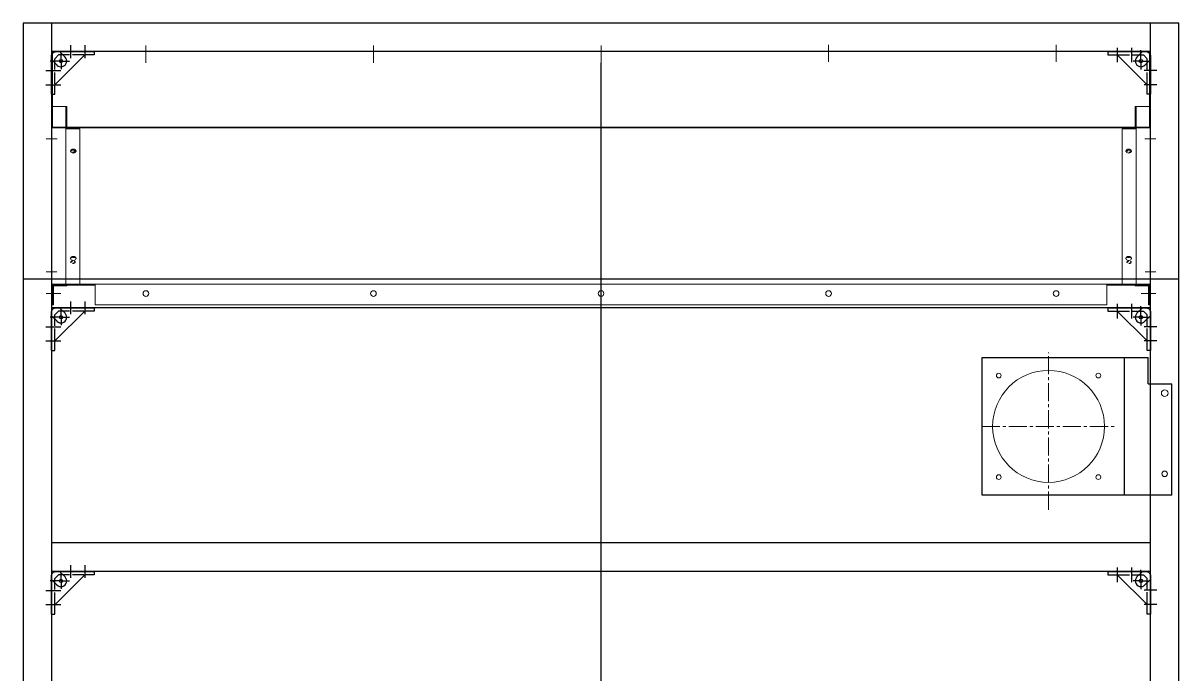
# Model space of a CAD drawing. Header units: millimetres. Extents: x -30327 to 34858, y 4015 to 75103.
# Drawn here: x -12501 to -11282, y 26185 to 26870 of the extents above; entities that cross this region are included whole.
import ezdxf

# ---------------------------------------------------------------- set-up
doc = ezdxf.new("R2010")
doc.units = ezdxf.units.MM
for name, pattern in [('ACAD_ISO02W100', [15, 12, -3]), ('CENTER2', [28.575, 19.05, -3.175, 3.175, -3.175]), ('HIDDEN2', [4.7625, 3.175, -1.5875])]:
    doc.linetypes.add(name, pattern=pattern)
doc.layers.add('cen', color=1, linetype='CENTER2', lineweight=9)
doc.layers.add('dim', color=2, linetype='Continuous', lineweight=9)
for name, color, linetype in [('green', 3, 'ACAD_ISO02W100'), ('hidden', 3, 'HIDDEN2'), ('red', 1, 'CENTER2'), ('yellow', 2, 'Continuous')]:
    doc.layers.add(name, color=color, linetype=linetype)

# ---------------------------------------------------------------- blocks, each defined once
blk = doc.blocks.new('44444444')
for p, q in [((-17437.5, 7299.8), (-17434, 7299.8)), ((-17434, 7299.8), (-17434, 7289.8)), ((-17402.5, 7258.3), (-17434, 7289.8)), ((-17437.5, 7263.3), (-17431.7, 7269.1)), ((-17437.5, 7263.3), (-17431.7, 7269.1)), ((-17429, 7254.8), (-17423.2, 7260.6)), ((-17429, 7254.8), (-17423.2, 7260.6)), ((-17392.5, 7258.3), (-17402.5, 7258.3)), ((-17392.5, 7254.8), (-17392.5, 7258.3))]:
    blk.add_line(p, q)
for points in [[(-17392.5, 7254.8), (-17432.5, 7254.8, -0.414214), (-17437.5, 7259.8), (-17437.5, 7299.8)], [(-17397, 7254.8), (-17432.5, 7254.8, -0.414214), (-17437.5, 7259.8), (-17437.5, 7295.3)]]:
    blk.add_lwpolyline(points, format="xyb")
blk.add_lwpolyline([(-17397, 7258.3), (-17402.5, 7258.3)])
blk.add_circle((-17427.5, 7264.8), 1.75)
blk.add_circle((-17427.5, 7264.8), 1.75)
blk.add_arc((-17427.5, 7264.8), 6, 315, 135)
blk.add_arc((-17427.5, 7264.8), 6, 315, 135)
at = {"layer": 'green'}
for p, q in [((-17434, 7288.8), (-17434, 7262.3)), ((-17434, 7288.8), (-17434, 7262.3)), ((-17430, 7258.3), (-17434, 7262.3)), ((-17430, 7258.3), (-17434, 7262.3)), ((-17403.5, 7258.3), (-17430, 7258.3)), ((-17403.5, 7258.3), (-17430, 7258.3))]:
    blk.add_line(p, q, dxfattribs=at)
at = {"layer": 'red'}
for p, q in [((-17444.1, 7289.8), (-17430.7, 7289.8)), ((-17444.1, 7274.8), (-17430.7, 7274.8)), ((-17444.1, 7274.8), (-17430.7, 7274.8)), ((-17427.5, 7264.8), (-17427.5, 7273.7)), ((-17427.5, 7264.8), (-17427.5, 7273.7)), ((-17427.5, 7264.8), (-17436, 7264.8)), ((-17427.5, 7264.8), (-17436, 7264.8)), ((-17427.5, 7264.8), (-17419.1, 7264.8)), ((-17427.5, 7264.8), (-17427.5, 7253.2)), ((-17427.5, 7264.8), (-17419.1, 7264.8)), ((-17427.5, 7264.8), (-17427.5, 7253.2))]:
    blk.add_line(p, q, dxfattribs=at)
blk = doc.blocks.new('HTRGRS')
at = {"lineweight": 15}
for p, q in [((-2649.2, 30301.1), (-3806.2, 30301.1)), ((-3806.2, 30301.1), (-3806.2, 30299.4)), ((-3806.2, 30299.4), (-3806.2, 30221.4)), ((-2649.2, 30301.1), (-2649.2, 30299.4)), ((-2649.2, 30299.4), (-2649.2, 30221.4)), ((-3806.2, 30221.4), (-3806.2, 30221.1)), ((-2649.2, 30221.4), (-3806.2, 30221.4)), ((-3792.2, 30221.1), (-3806.2, 30221.1)), ((-3806.2, 30220.6), (-3806.2, 30221.1)), ((-3792.2, 30220.6), (-3806.2, 30220.6)), ((-3792.2, 30220.9), (-3792.2, 30221.1)), ((-2663.2, 30220.9), (-3792.2, 30220.9)), ((-3792.2, 30056.1), (-3792.2, 30220.9)), ((-2663.2, 30221.1), (-2649.2, 30221.1)), ((-2663.2, 30221.1), (-2663.2, 30220.9)), ((-2663.2, 30220.9), (-2663.2, 30056.1)), ((-2663.2, 30220.6), (-2649.2, 30220.6)), ((-2649.2, 30221.4), (-2649.2, 30221.1)), ((-2649.2, 30220.6), (-2649.2, 30221.1)), ((-3806.2, 30055.1), (-3806.2, 30056.1)), ((-2649.2, 30056.1), (-3806.2, 30056.1)), ((-3761.2, 30055.1), (-3806.2, 30055.1)), ((-2649.2, 30055.1), (-2694.2, 30055.1)), ((-2649.2, 30056.1), (-2649.2, 30055.1)), ((-3805.2, 30034.1), (-3806.2, 30034.1)), ((-3806.2, 30034.1), (-3805.2, 30034.1)), ((-2694.2, 30034.1), (-3761.2, 30034.1)), ((-2649.2, 30034.1), (-2650.2, 30034.1))]:
    blk.add_line(p, q, dxfattribs=at)
for p, q in [((-3806.2, 30055.1), (-3806.2, 30034.1)), ((-3805.2, 30055.1), (-3805.2, 30034.1)), ((-3761.2, 30056.1), (-3761.2, 30034.1)), ((-2694.2, 30056.1), (-2694.2, 30034.1)), ((-2650.2, 30055.1), (-2650.2, 30034.1)), ((-2649.2, 30055.1), (-2649.2, 30034.1))]:
    blk.add_line(p, q)
for centre in [(-3707.7, 30046.1), (-3467.7, 30046.1), (-3227.7, 30046.1), (-2987.7, 30046.1), (-2747.7, 30046.1)]:
    blk.add_circle(centre, 3)
at = {"layer": 'cen'}
for p, q in [((-3707.7, 30307.4), (-3707.7, 30289.3)), ((-3467.7, 30307.4), (-3467.7, 30289.3)), ((-3227.7, 30307.4), (-3227.7, 30289.3)), ((-2987.7, 30308.4), (-2987.7, 30290.3)), ((-2747.7, 30308.4), (-2747.7, 30290.3)), ((-3812.9, 30046.1), (-3797.6, 30046.1)), ((-2642.6, 30046.1), (-2657.9, 30046.1))]:
    blk.add_line(p, q, dxfattribs=at)
at = {"layer": 'hidden', "extrusion": (0, -0.707107, 0.707107)}
for centre in [(-3784.7, 21352, -21352), (-2670.7, 21352, -21352), (-3784.7, 21269.2, -21269.2), (-2670.7, 21269.2, -21269.2)]:
    blk.add_circle(centre, 2, dxfattribs=at)
blk = doc.blocks.new('HWTGWGWS')
for p, q in [((-1163.4, 30294), (-1163.4, 30482)), ((-1163.4, 30482), (-1147.4, 30482)), ((-1148.4, 30458.6), (-1148.4, 30482)), ((-1147.4, 30458.6), (-1147.4, 30482)), ((-1148.4, 30294), (-1148.4, 30458.6)), ((-1148.4, 30458.6), (-1133.4, 30458.6)), ((-1133.4, 30294), (-1133.4, 30458.6)), ((-1163.4, 30294), (-1133.4, 30294)), ((-1163.4, 30294), (-1148.4, 30294)), ((-1163.4, 30294), (-1163.4, 30273)), ((-1162.4, 30293), (-1147.4, 30293)), ((-1162.4, 30293), (-1162.4, 30273)), ((-1148.4, 30294.7), (-1133.4, 30294.7)), ((-1147.4, 30293), (-1147.4, 30294))]:
    blk.add_line(p, q)
at = {"extrusion": (0, -0.707107, 0.707107)}
for centre in [(-1140.4, 21520.9, -21520.9), (-1140.4, 21440.9, -21440.9)]:
    blk.add_circle(centre, 3, dxfattribs=at)
for centre in [(-1140.4, 21519.4, -21520.9), (-1140.4, 21439.4, -21440.9)]:
    blk.add_arc(centre, 3, 14.4775, 165.5225, dxfattribs=at)
at = {"layer": 'cen'}
for p, q in [((-1169.1, 30448), (-1157.6, 30448)), ((-1168.9, 30308), (-1157.8, 30308))]:
    blk.add_line(p, q, dxfattribs=at)
blk = doc.blocks.new('GFSGRSGS')
for p, q in [((-2166.3, 29277.5), (-2166.3, 29422.5)), ((-2166.3, 29422.5), (-1991.3, 29422.5)), ((-2016.3, 29277.5), (-2016.3, 29422.5)), ((-1991.3, 29395), (-1991.3, 29422.5)), ((-1991.3, 29395), (-1966.3, 29395)), ((-1966.3, 29277.5), (-1966.3, 29395)), ((-1966.3, 29277.5), (-2166.3, 29277.5))]:
    blk.add_line(p, q)
at = {"lineweight": 9}
for centre, radius in [((-2096.3, 29350), 59), ((-2148.8, 29403.5), 2.5), ((-2043.8, 29403.5), 2.5), ((-1973.8, 29385), 3.5), ((-2148.8, 29296.5), 2.5), ((-2043.8, 29296.5), 2.5), ((-1973.8, 29300), 2.91)]:
    blk.add_circle(centre, radius, dxfattribs=at)
at = {"layer": 'cen', "lineweight": 9}
for p, q in [((-2096.3, 29262.2), (-2096.3, 29428)), ((-2166.9, 29350), (-2025.7, 29350))]:
    blk.add_line(p, q, dxfattribs=at)

msp = doc.modelspace()

# ---------------------------------------------------------------- linework, layer by layer
for p, q in [((-11281.5446, 26870.4029), (-12500.5446, 26870.4029)), ((-12500.5446, 26870.4029), (-12500.5446, 25956.4029)), ((-12470.5446, 26870.4029), (-12470.5446, 25956.4029)), ((-11311.5446, 25956.4029), (-11311.5446, 26870.4029)), ((-11281.5446, 25956.4029), (-11281.5446, 26870.4029)), ((-11891.0446, 26828.531), (-11891.0446, 25498.6648)), ((-11281.5446, 26600.4029), (-12500.5446, 26600.4029)), ((-11311.5446, 26570.4029), (-12470.5446, 26570.4029)), ((-11311.5446, 26322.5053), (-12470.5446, 26322.5053)), ((-11311.5446, 26292.5053), (-12470.5446, 26292.5053))]:
    msp.add_line(p, q)
at = {"layer": 'red'}
for p, q in [((-11346.5409, 26844.4239), (-11346.5409, 26829.1283)), ((-11331.5409, 26844.4239), (-11331.5409, 26829.1283)), ((-12476.5475, 26820.4029), (-12460.7499, 26820.4029)), ((-12476.5475, 26805.4029), (-12460.7499, 26805.4029)), ((-11346.5409, 26574.4239), (-11346.5409, 26559.1283)), ((-11331.5409, 26574.4239), (-11331.5409, 26559.1283)), ((-12476.5475, 26550.4029), (-12460.7499, 26550.4029)), ((-12476.5475, 26535.4029), (-12460.7499, 26535.4029)), ((-11346.5409, 26296.5264), (-11346.5409, 26281.2307)), ((-11331.5409, 26296.5264), (-11331.5409, 26281.2307)), ((-12476.5475, 26272.5053), (-12460.7499, 26272.5053)), ((-12476.5475, 26257.5053), (-12460.7499, 26257.5053))]:
    msp.add_line(p, q, dxfattribs=at)
at = {"layer": 'yellow'}
msp.add_line((-11311.5446, 26840.4029), (-12470.5446, 26840.4029), dxfattribs=at)

# ---------------------------------------------------------------- block references
for p, rotation in [((-19725.3863, 9402.9182), 270), ((-28749.0293, 34095.2446), 180), ((-19725.3863, 9132.9182), 270), ((-28749.0293, 33825.2446), 180), ((-19725.3863, 8854.9629), 270), ((-28749.0293, 33547.3847), 180)]:
    msp.add_blockref('44444444', p, dxfattribs=dict(rotation=rotation))
at = {"layer": 'dim'}
for name, p in [('HTRGRS', (-8663.3083, -3460.721)), ('HWTGWGWS', (-11307.182, -3699.6077))]:
    msp.add_blockref(name, p, dxfattribs=at)
at = {"layer": 'dim', "xscale": -1}
msp.add_blockref('HWTGWGWS', (-12474.9072, -3699.6077), dxfattribs=at)
at = {"layer": 'yellow'}
msp.add_blockref('GFSGRSGS', (-9322.7045, -2904.6068), dxfattribs=at)

doc.saveas('drawing.dxf')
